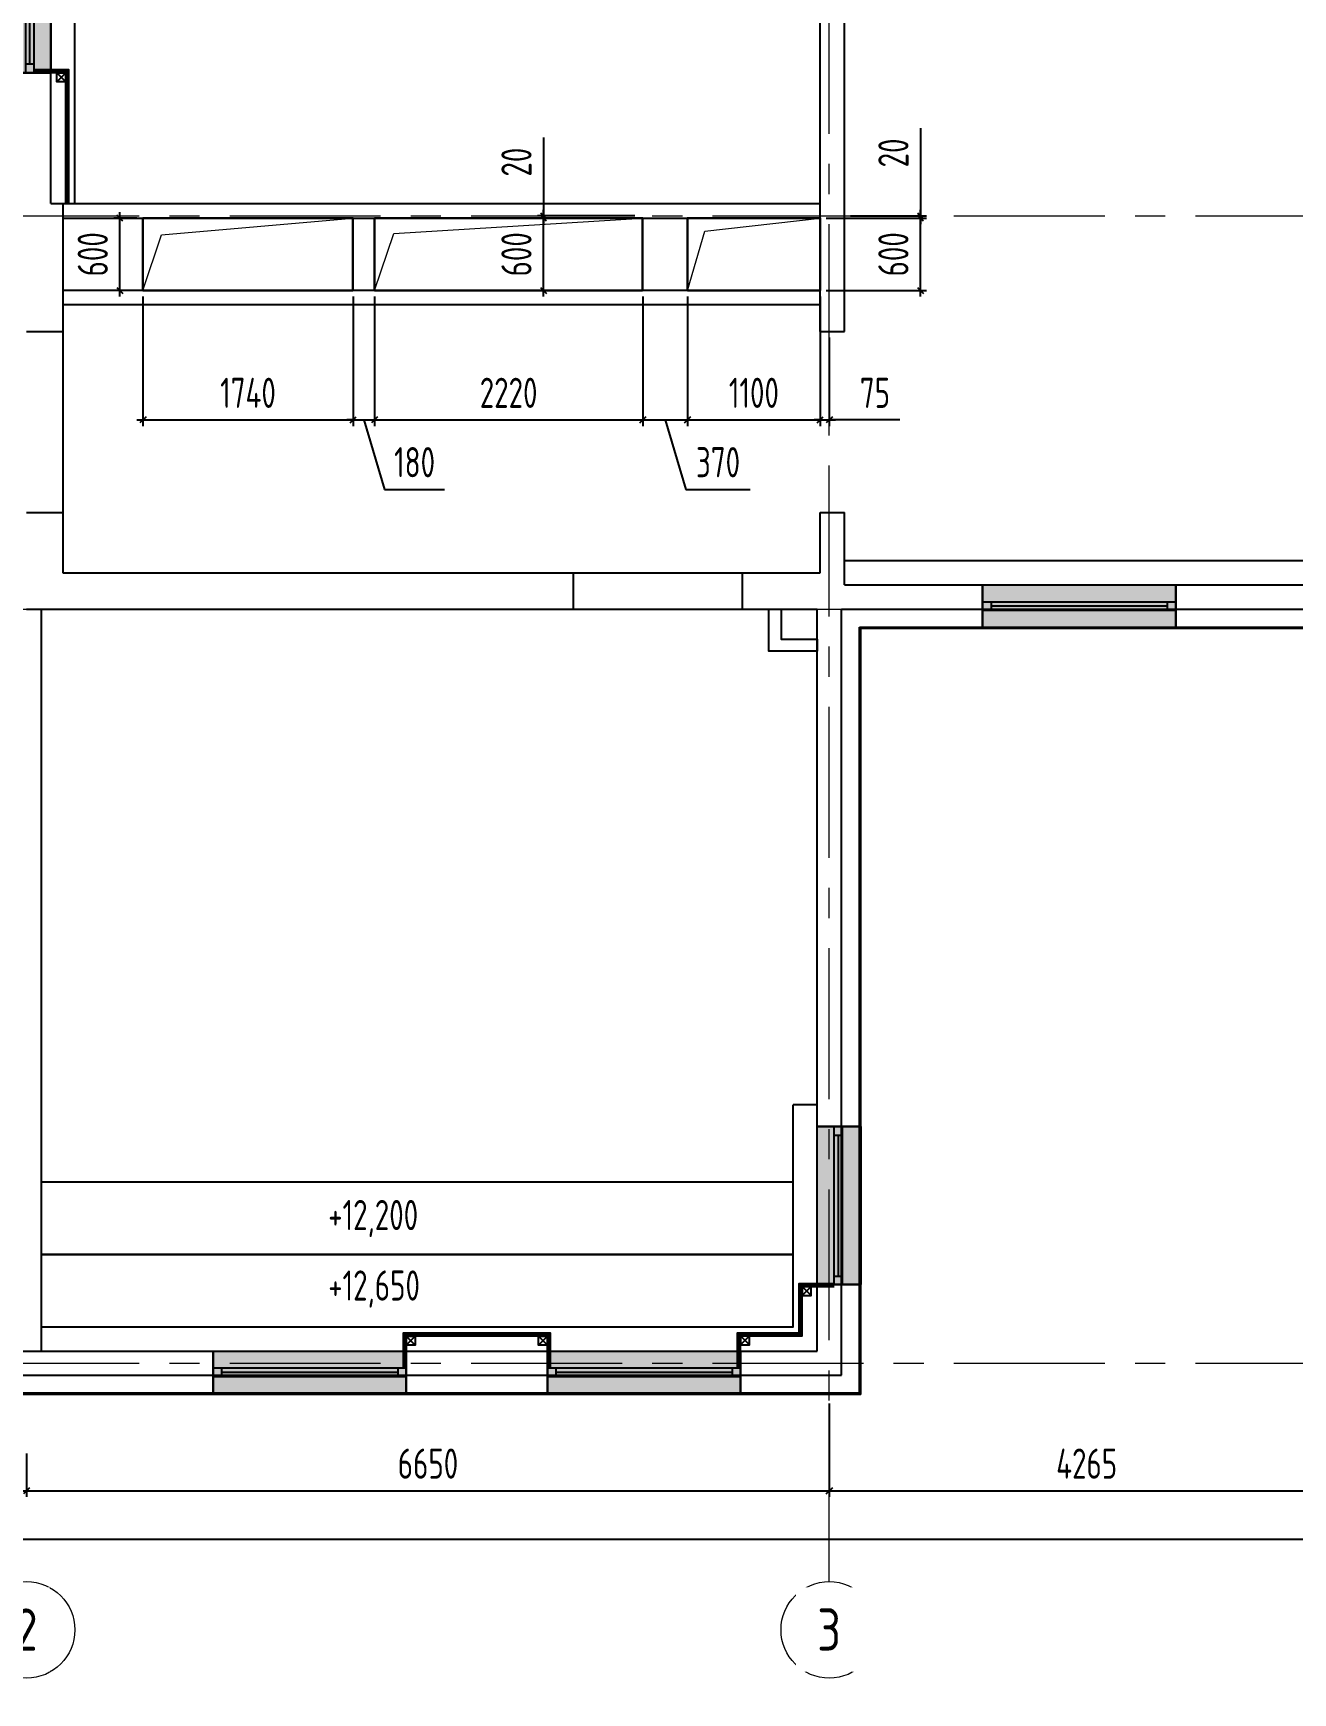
# Model space of a CAD drawing. Header units: millimetres. Extents: x -185251 to 7892985, y -102157 to 319855.
# Drawn here: x -162312 to -151876, y 184456 to 198212 of the extents above; entities that cross this region are included whole.
import ezdxf
from ezdxf import colors
from ezdxf.entities.mleader import LeaderData, LeaderLine
from ezdxf.math import Vec2, Vec3

# ---------------------------------------------------------------- set-up
doc = ezdxf.new("R2010")
doc.units = ezdxf.units.MM
doc.header["$LTSCALE"] = 10
doc.linetypes.add('CENTER', pattern=[2, 1.25, -0.25, 0.25, -0.25])
for name, color, linetype, lineweight in [('013', 7, 'Continuous', 13), ('АР_Оси', 142, 'Continuous', 9), ('АР_Оси размеры', 142, 'Continuous', 9)]:
    doc.layers.add(name, color=color, linetype=linetype, lineweight=lineweight)
doc.layers.add('Архитектура', color=251, linetype='Continuous')
doc.layers.get('0').off()
doc.layers.get('0').freeze()
doc.styles.add('ISOCPEUR', font='isocpeur.TTF', dxfattribs={"width": 0.7})
doc.styles.add('ГОСТ 2.304', font='isocpeur.TTF', dxfattribs={"width": 0.7})
doc.dimstyles.new('СПДС', dxfattribs={"dimscale": 100, "dimtxt": 2.5, "dimasz": 0.5, "dimexe": 0.5, "dimexo": 1, "dimgap": 1, "dimtad": 1, "dimdec": 0, "dimrnd": 5, "dimtxsty": 'ГОСТ 2.304', "dimblk": 'OBLIQUE', "dimcen": 2.5, "dimdle": 0.5, "dimadec": 0, "dimazin": 2, "dimtfac": 0.75, "dimtdec": 0, "dimtmove": 1, "dimatfit": 3, "dimfxl": 1, "dimtolj": 1, "dimarcsym": 1})

# ---------------------------------------------------------------- blocks, each defined once
blk = doc.blocks.new('_Oblique')
at = {"color": 0, "linetype": 'ByBlock', "lineweight": -2}
blk.add_line((-0.5, -0.5), (0.5, 0.5), dxfattribs=at)
blk = doc.blocks.new('*D290')
at = {"layer": 'Defpoints', "color": 0, "ltscale": 100, "transparency": 16777216}
for p in [(-155716, 186954), (-162366, 186541), (-155716, 186131)]:
    blk.add_point(p, dxfattribs=at)
at = {"layer": 'АР_Оси размеры', "color": 0, "lineweight": -2, "ltscale": 100, "transparency": 16777216}
for p, q in [((-155716, 186854), (-155716, 186081)), ((-162366, 186441), (-162366, 186081)), ((-162416, 186131), (-155666, 186131))]:
    blk.add_line(p, q, dxfattribs=at)
at = {"layer": 'АР_Оси размеры', "color": 0, "lineweight": -2, "ltscale": 100, "transparency": 16777216, "xscale": 50, "yscale": 50, "zscale": 50, "rotation": 180}
blk.add_blockref('_Oblique', (-162366, 186131), dxfattribs=at)
at = {"layer": 'АР_Оси размеры', "color": 0, "lineweight": -2, "ltscale": 100, "transparency": 16777216, "xscale": 50, "yscale": 50, "zscale": 50}
blk.add_blockref('_Oblique', (-155716, 186131), dxfattribs=at)
at = {"layer": 'АР_Оси размеры', "color": 0, "ltscale": 100, "transparency": 16777216, "insert": (-159041, 186356), "char_height": 250, "attachment_point": 5, "style": 'ГОСТ 2.304'}
blk.add_mtext('\\A1;6650', dxfattribs=at)
blk = doc.blocks.new('*D291')
at = {"layer": 'Defpoints', "color": 0, "ltscale": 100, "transparency": 16777216}
for p in [(-155716, 186954), (-151451, 186954), (-151451, 186131)]:
    blk.add_point(p, dxfattribs=at)
at = {"layer": 'АР_Оси размеры', "color": 0, "lineweight": -2, "ltscale": 100, "transparency": 16777216}
for p, q in [((-155716, 186854), (-155716, 186081)), ((-151451, 186854), (-151451, 186081)), ((-155766, 186131), (-151401, 186131))]:
    blk.add_line(p, q, dxfattribs=at)
at = {"layer": 'АР_Оси размеры', "color": 0, "lineweight": -2, "ltscale": 100, "transparency": 16777216, "xscale": 50, "yscale": 50, "zscale": 50, "rotation": 180}
blk.add_blockref('_Oblique', (-155716, 186131), dxfattribs=at)
at = {"layer": 'АР_Оси размеры', "color": 0, "lineweight": -2, "ltscale": 100, "transparency": 16777216, "xscale": 50, "yscale": 50, "zscale": 50}
blk.add_blockref('_Oblique', (-151451, 186131), dxfattribs=at)
at = {"layer": 'АР_Оси размеры', "color": 0, "ltscale": 100, "transparency": 16777216, "insert": (-153584, 186356), "char_height": 250, "attachment_point": 5, "style": 'ГОСТ 2.304'}
blk.add_mtext('\\A1;4265', dxfattribs=at)
blk = doc.blocks.new('*D301')
at = {"layer": 'Defpoints', "color": 0, "ltscale": 100, "transparency": 16777216}
for p in [(-100201, 185729), (-168616, 185403), (-100201, 185403)]:
    blk.add_point(p, dxfattribs=at)
at = {"layer": 'АР_Оси размеры', "color": 0, "lineweight": -2, "ltscale": 100, "transparency": 16777216}
for p, q in [((-168666, 185729), (-100151, 185729)), ((-168616, 185503), (-168616, 185779)), ((-100201, 185503), (-100201, 185779))]:
    blk.add_line(p, q, dxfattribs=at)
at = {"layer": 'АР_Оси размеры', "color": 0, "lineweight": -2, "ltscale": 100, "transparency": 16777216, "xscale": 50, "yscale": 50, "zscale": 50, "rotation": 180}
blk.add_blockref('_Oblique', (-168616, 185729), dxfattribs=at)
at = {"layer": 'АР_Оси размеры', "color": 0, "lineweight": -2, "ltscale": 100, "transparency": 16777216, "xscale": 50, "yscale": 50, "zscale": 50}
blk.add_blockref('_Oblique', (-100201, 185729), dxfattribs=at)
at = {"layer": 'АР_Оси размеры', "color": 0, "ltscale": 100, "transparency": 16777216, "insert": (-134409, 185954), "char_height": 250, "attachment_point": 5, "style": 'ГОСТ 2.304'}
blk.add_mtext('\\A1;68415', dxfattribs=at)
blk = doc.blocks.new('_DOTSMALL')
at = {"color": 0, "linetype": 'ByBlock', "const_width": 0.5}
blk.add_lwpolyline([(-0.0625, 0, 1), (0.0625, 0, 1)], format="xyb", close=True, dxfattribs=at)
blk = doc.blocks.new('A$Ce02d65bd')
at = {"ltscale": 100}
for points in [[(0, 0), (0, 75), (75, 75), (75, 0), (0, 0)], [(0, 0), (75, 75)], [(0, 75), (75, 0)]]:
    blk.add_lwpolyline(points, dxfattribs=at)
blk = doc.blocks.new('*U40')
at = {"true_color": 0xffffff}
h = blk.add_hatch(color=7, dxfattribs=at)
h.dxf.hatch_style = 1
h.paths.add_polyline_path([(-1600, -140), (0, -140), (0, 220), (-1600, 220)])
at = {"lineweight": 30}
for p, q in [((-1600, -140), (-1600, 220)), ((0, -140), (0, 220))]:
    blk.add_line(p, q, dxfattribs=at)
for p, q in [((0, 220), (-1600, 220)), ((-1600, 70), (0, 70)), ((-1600, 0), (0, 0)), ((-1530, 0), (-1530, 70)), ((-1530, 35), (-70, 35)), ((-70, 0), (-70, 70)), ((-1600, -140), (0, -140)), ((-1600, -140), (-1600, -140)), ((-1600, -140), (-1600, -140)), ((0, -140), (0, -140)), ((0, -140), (0, -140))]:
    blk.add_line(p, q)
blk = doc.blocks.new('*U108')
at = {"true_color": 0xffffff}
h = blk.add_hatch(color=7, dxfattribs=at)
h.dxf.hatch_style = 1
h.paths.add_polyline_path([(-1310, -140), (0, -140), (0, 220), (-1310, 220)])
at = {"lineweight": 30}
for p, q in [((-1310, -140), (-1310, 220)), ((0, -140), (0, 220))]:
    blk.add_line(p, q, dxfattribs=at)
for p, q in [((0, 220), (-1310, 220)), ((-1310, 70), (0, 70)), ((-1310, 0), (0, 0)), ((-1240, 0), (-1240, 70)), ((-1240, 35), (-70, 35)), ((-70, 0), (-70, 70)), ((-1310, -140), (0, -140)), ((-1310, -140), (-1310, -140)), ((-1310, -140), (-1310, -140)), ((0, -140), (0, -140)), ((0, -140), (0, -140))]:
    blk.add_line(p, q)
blk = doc.blocks.new('*U103')
at = {"true_color": 0xffffff}
h = blk.add_hatch(color=7, dxfattribs=at)
h.dxf.hatch_style = 1
h.paths.add_polyline_path([(-1600, 140), (0, 140), (0, -220), (-1600, -220)])
at = {"lineweight": 30}
for p, q in [((-1600, 140), (-1600, -220)), ((0, 140), (0, -220))]:
    blk.add_line(p, q, dxfattribs=at)
for p, q in [((-1600, 140), (0, 140)), ((-1600, 140), (-1600, 140)), ((-1600, 140), (-1600, 140)), ((0, 140), (0, 140)), ((0, 140), (0, 140)), ((-1600, 0), (0, 0)), ((-1600, -70), (0, -70)), ((-1530, 0), (-1530, -70)), ((-1530, -35), (-70, -35)), ((-70, 0), (-70, -70)), ((0, -220), (-1600, -220))]:
    blk.add_line(p, q)
blk = doc.blocks.new('*D613')
at = {"layer": '013', "color": 0, "linetype": 'ByBlock', "lineweight": -2, "transparency": 16777216}
for p, q in [((-161402, 196029), (-161402, 194956)), ((-159662, 196029), (-159662, 194956)), ((-161452, 195006), (-159612, 195006))]:
    blk.add_line(p, q, dxfattribs=at)
at = {"layer": 'Defpoints', "color": 0, "linetype": 'ByBlock', "transparency": 16777216}
for p in [(-161402, 196079), (-159662, 196079), (-159662, 195006)]:
    blk.add_point(p, dxfattribs=at)
at = {"layer": '013', "color": 0, "linetype": 'ByBlock', "lineweight": -2, "transparency": 16777216, "xscale": 50, "yscale": 50, "zscale": 50, "rotation": 180}
blk.add_blockref('_Oblique', (-161402, 195006), dxfattribs=at)
at = {"layer": '013', "color": 0, "linetype": 'ByBlock', "lineweight": -2, "transparency": 16777216, "xscale": 50, "yscale": 50, "zscale": 50}
blk.add_blockref('_Oblique', (-159662, 195006), dxfattribs=at)
at = {"layer": '013', "color": 0, "linetype": 'ByBlock', "transparency": 16777216, "insert": (-160532, 195231), "char_height": 250, "attachment_point": 5, "style": 'ГОСТ 2.304'}
blk.add_mtext('\\A1;1740', dxfattribs=at)
blk = doc.blocks.new('*D614')
at = {"layer": '013', "color": 0, "linetype": 'ByBlock', "lineweight": -2, "transparency": 16777216}
for p, q in [((-159662, 196029), (-159662, 194956)), ((-159484, 196029), (-159484, 194956)), ((-159662, 195006), (-159712, 195006)), ((-159662, 195006), (-159484, 195006)), ((-159662, 195006), (-159484, 195006)), ((-159573, 195006), (-159400, 194431)), ((-159484, 195006), (-159434, 195006)), ((-159400, 194431), (-158903, 194431))]:
    blk.add_line(p, q, dxfattribs=at)
at = {"layer": 'Defpoints', "color": 0, "linetype": 'ByBlock', "transparency": 16777216}
for p in [(-159662, 196079), (-159484, 196079), (-159484, 195006)]:
    blk.add_point(p, dxfattribs=at)
at = {"layer": '013', "color": 0, "linetype": 'ByBlock', "lineweight": -2, "transparency": 16777216, "xscale": 50, "yscale": 50, "zscale": 50}
blk.add_blockref('_Oblique', (-159662, 195006), dxfattribs=at)
at = {"layer": '013', "color": 0, "linetype": 'ByBlock', "lineweight": -2, "transparency": 16777216, "xscale": 50, "yscale": 50, "zscale": 50, "rotation": 180}
blk.add_blockref('_Oblique', (-159484, 195006), dxfattribs=at)
at = {"layer": '013', "color": 0, "linetype": 'ByBlock', "transparency": 16777216, "insert": (-159152, 194656), "char_height": 250, "attachment_point": 5, "style": 'ГОСТ 2.304'}
blk.add_mtext('\\A1;180', dxfattribs=at)
blk = doc.blocks.new('*D615')
at = {"layer": '013', "color": 0, "linetype": 'ByBlock', "lineweight": -2, "transparency": 16777216}
for p, q in [((-159484, 196029), (-159484, 194956)), ((-157262, 196029), (-157262, 194956)), ((-159534, 195006), (-157212, 195006))]:
    blk.add_line(p, q, dxfattribs=at)
at = {"layer": 'Defpoints', "color": 0, "linetype": 'ByBlock', "transparency": 16777216}
for p in [(-159484, 196079), (-157262, 196079), (-157262, 195006)]:
    blk.add_point(p, dxfattribs=at)
at = {"layer": '013', "color": 0, "linetype": 'ByBlock', "lineweight": -2, "transparency": 16777216, "xscale": 50, "yscale": 50, "zscale": 50, "rotation": 180}
blk.add_blockref('_Oblique', (-159484, 195006), dxfattribs=at)
at = {"layer": '013', "color": 0, "linetype": 'ByBlock', "lineweight": -2, "transparency": 16777216, "xscale": 50, "yscale": 50, "zscale": 50}
blk.add_blockref('_Oblique', (-157262, 195006), dxfattribs=at)
at = {"layer": '013', "color": 0, "linetype": 'ByBlock', "transparency": 16777216, "insert": (-158373, 195231), "char_height": 250, "attachment_point": 5, "style": 'ГОСТ 2.304'}
blk.add_mtext('\\A1;2220', dxfattribs=at)
blk = doc.blocks.new('*D616')
at = {"layer": '013', "color": 0, "linetype": 'ByBlock', "lineweight": -2, "transparency": 16777216}
for p, q in [((-156891, 196029), (-156891, 194956)), ((-155791, 196029), (-155791, 194956)), ((-156941, 195006), (-155741, 195006))]:
    blk.add_line(p, q, dxfattribs=at)
at = {"layer": 'Defpoints', "color": 0, "linetype": 'ByBlock', "transparency": 16777216}
for p in [(-156891, 196079), (-155791, 196079), (-155791, 195006)]:
    blk.add_point(p, dxfattribs=at)
at = {"layer": '013', "color": 0, "linetype": 'ByBlock', "lineweight": -2, "transparency": 16777216, "xscale": 50, "yscale": 50, "zscale": 50, "rotation": 180}
blk.add_blockref('_Oblique', (-156891, 195006), dxfattribs=at)
at = {"layer": '013', "color": 0, "linetype": 'ByBlock', "lineweight": -2, "transparency": 16777216, "xscale": 50, "yscale": 50, "zscale": 50}
blk.add_blockref('_Oblique', (-155791, 195006), dxfattribs=at)
at = {"layer": '013', "color": 0, "linetype": 'ByBlock', "transparency": 16777216, "insert": (-156341, 195231), "char_height": 250, "attachment_point": 5, "style": 'ГОСТ 2.304'}
blk.add_mtext('\\A1;1100', dxfattribs=at)
blk = doc.blocks.new('*D617')
at = {"layer": '013', "color": 0, "linetype": 'ByBlock', "lineweight": -2, "transparency": 16777216}
for p, q in [((-161593, 196029), (-161593, 196729)), ((-161452, 196679), (-161643, 196679)), ((-161452, 196079), (-161643, 196079))]:
    blk.add_line(p, q, dxfattribs=at)
at = {"layer": 'Defpoints', "color": 0, "linetype": 'ByBlock', "transparency": 16777216}
for p in [(-161593, 196679), (-161402, 196679), (-161402, 196079)]:
    blk.add_point(p, dxfattribs=at)
at = {"layer": '013', "color": 0, "linetype": 'ByBlock', "lineweight": -2, "transparency": 16777216, "xscale": 50, "yscale": 50, "zscale": 50}
for p, rotation in [((-161593, 196679), 90), ((-161593, 196079), 270)]:
    blk.add_blockref('_Oblique', p, dxfattribs=dict(at, rotation=rotation))
at = {"layer": '013', "color": 0, "linetype": 'ByBlock', "transparency": 16777216, "insert": (-161818, 196379), "char_height": 250, "attachment_point": 5, "rotation": 90, "style": 'ГОСТ 2.304'}
blk.add_mtext('\\A1;600', dxfattribs=at)
blk = doc.blocks.new('*D618')
at = {"layer": '013', "color": 0, "linetype": 'ByBlock', "lineweight": -2, "transparency": 16777216}
for p, q in [((-158083, 196029), (-158083, 196729)), ((-157312, 196679), (-158133, 196679)), ((-157312, 196079), (-158133, 196079))]:
    blk.add_line(p, q, dxfattribs=at)
at = {"layer": 'Defpoints', "color": 0, "linetype": 'ByBlock', "transparency": 16777216}
for p in [(-158083, 196679), (-157262, 196679), (-157262, 196079)]:
    blk.add_point(p, dxfattribs=at)
at = {"layer": '013', "color": 0, "linetype": 'ByBlock', "lineweight": -2, "transparency": 16777216, "xscale": 50, "yscale": 50, "zscale": 50}
for p, rotation in [((-158083, 196679), 90), ((-158083, 196079), 270)]:
    blk.add_blockref('_Oblique', p, dxfattribs=dict(at, rotation=rotation))
at = {"layer": '013', "color": 0, "linetype": 'ByBlock', "transparency": 16777216, "insert": (-158308, 196379), "char_height": 250, "attachment_point": 5, "rotation": 90, "style": 'ГОСТ 2.304'}
blk.add_mtext('\\A1;600', dxfattribs=at)
blk = doc.blocks.new('*D619')
at = {"layer": '013', "color": 0, "linetype": 'ByBlock', "lineweight": -2, "transparency": 16777216}
for p, q in [((-154960, 196029), (-154960, 196729)), ((-155741, 196679), (-154910, 196679)), ((-155741, 196079), (-154910, 196079))]:
    blk.add_line(p, q, dxfattribs=at)
at = {"layer": 'Defpoints', "color": 0, "linetype": 'ByBlock', "transparency": 16777216}
for p in [(-155791, 196679), (-154960, 196679), (-155791, 196079)]:
    blk.add_point(p, dxfattribs=at)
at = {"layer": '013', "color": 0, "linetype": 'ByBlock', "lineweight": -2, "transparency": 16777216, "xscale": 50, "yscale": 50, "zscale": 50}
for p, rotation in [((-154960, 196679), 90), ((-154960, 196079), 270)]:
    blk.add_blockref('_Oblique', p, dxfattribs=dict(at, rotation=rotation))
at = {"layer": '013', "color": 0, "linetype": 'ByBlock', "transparency": 16777216, "insert": (-155185, 196379), "char_height": 250, "attachment_point": 5, "rotation": 90, "style": 'ГОСТ 2.304'}
blk.add_mtext('\\A1;600', dxfattribs=at)
blk = doc.blocks.new('*D770')
at = {"layer": '013', "color": 0, "linetype": 'ByBlock', "lineweight": -2, "transparency": 16777216}
for p, q in [((-158083, 197348), (-158083, 196699)), ((-158083, 196699), (-158083, 196749)), ((-157328, 196699), (-158133, 196699)), ((-157292, 196679), (-158133, 196679)), ((-158083, 196679), (-158083, 196699)), ((-158083, 196679), (-158083, 196699)), ((-158083, 196679), (-158083, 196629))]:
    blk.add_line(p, q, dxfattribs=at)
at = {"layer": 'Defpoints', "color": 0, "linetype": 'ByBlock', "transparency": 16777216}
for p in [(-158083, 196699), (-157278, 196699), (-157242, 196679)]:
    blk.add_point(p, dxfattribs=at)
at = {"layer": '013', "color": 0, "linetype": 'ByBlock', "lineweight": -2, "transparency": 16777216, "xscale": 50, "yscale": 50, "zscale": 50}
for p, rotation in [((-158083, 196699), 270), ((-158083, 196679), 90)]:
    blk.add_blockref('_Oblique', p, dxfattribs=dict(at, rotation=rotation))
at = {"layer": '013', "color": 0, "linetype": 'ByBlock', "transparency": 16777216, "insert": (-158308, 197143), "char_height": 250, "attachment_point": 5, "rotation": 90, "style": 'ГОСТ 2.304'}
blk.add_mtext('\\A1;20', dxfattribs=at)
blk = doc.blocks.new('*D771')
at = {"layer": '013', "color": 0, "linetype": 'ByBlock', "lineweight": -2, "transparency": 16777216}
for p, q in [((-157262, 196029), (-157262, 194956)), ((-156891, 196029), (-156891, 194956)), ((-157312, 195006), (-156841, 195006)), ((-157077, 195006), (-156904, 194431)), ((-156904, 194431), (-156372, 194431))]:
    blk.add_line(p, q, dxfattribs=at)
at = {"layer": 'Defpoints', "color": 0, "linetype": 'ByBlock', "transparency": 16777216}
for p in [(-157262, 196079), (-156891, 196079), (-156891, 195006)]:
    blk.add_point(p, dxfattribs=at)
at = {"layer": '013', "color": 0, "linetype": 'ByBlock', "lineweight": -2, "transparency": 16777216, "xscale": 50, "yscale": 50, "zscale": 50, "rotation": 180}
blk.add_blockref('_Oblique', (-157262, 195006), dxfattribs=at)
at = {"layer": '013', "color": 0, "linetype": 'ByBlock', "lineweight": -2, "transparency": 16777216, "xscale": 50, "yscale": 50, "zscale": 50}
blk.add_blockref('_Oblique', (-156891, 195006), dxfattribs=at)
at = {"layer": '013', "color": 0, "linetype": 'ByBlock', "transparency": 16777216, "insert": (-156638, 194656), "char_height": 250, "attachment_point": 5, "style": 'ГОСТ 2.304'}
blk.add_mtext('\\A1;370', dxfattribs=at)
blk = doc.blocks.new('*D772')
at = {"layer": '013', "color": 0, "linetype": 'ByBlock', "lineweight": -2, "transparency": 16777216}
for p, q in [((-154960, 197424), (-154960, 196699)), ((-154960, 196699), (-154960, 196749)), ((-155741, 196679), (-154910, 196679)), ((-155541, 196699), (-154910, 196699)), ((-154960, 196679), (-154960, 196699)), ((-154960, 196679), (-154960, 196699)), ((-154960, 196679), (-154960, 196629))]:
    blk.add_line(p, q, dxfattribs=at)
at = {"layer": 'Defpoints', "color": 0, "linetype": 'ByBlock', "transparency": 16777216}
for p in [(-155791, 196679), (-155591, 196699), (-154960, 196699)]:
    blk.add_point(p, dxfattribs=at)
at = {"layer": '013', "color": 0, "linetype": 'ByBlock', "lineweight": -2, "transparency": 16777216, "xscale": 50, "yscale": 50, "zscale": 50}
for p, rotation in [((-154960, 196699), 270), ((-154960, 196679), 90)]:
    blk.add_blockref('_Oblique', p, dxfattribs=dict(at, rotation=rotation))
at = {"layer": '013', "color": 0, "linetype": 'ByBlock', "transparency": 16777216, "insert": (-155185, 197219), "char_height": 250, "attachment_point": 5, "rotation": 90, "style": 'ГОСТ 2.304'}
blk.add_mtext('\\A1;20', dxfattribs=at)
blk = doc.blocks.new('*D773')
at = {"layer": '013', "color": 0, "linetype": 'ByBlock', "lineweight": -2, "transparency": 16777216}
for p, q in [((-155791, 195689), (-155791, 194956)), ((-155716, 195689), (-155716, 194956)), ((-155791, 195006), (-155841, 195006)), ((-155791, 195006), (-155716, 195006)), ((-155791, 195006), (-155716, 195006)), ((-155716, 195006), (-155666, 195006)), ((-155133, 195006), (-155716, 195006))]:
    blk.add_line(p, q, dxfattribs=at)
at = {"layer": 'Defpoints', "color": 0, "linetype": 'ByBlock', "transparency": 16777216}
for p in [(-155791, 195739), (-155716, 195739), (-155716, 195006)]:
    blk.add_point(p, dxfattribs=at)
at = {"layer": '013', "color": 0, "linetype": 'ByBlock', "lineweight": -2, "transparency": 16777216, "xscale": 50, "yscale": 50, "zscale": 50}
blk.add_blockref('_Oblique', (-155791, 195006), dxfattribs=at)
at = {"layer": '013', "color": 0, "linetype": 'ByBlock', "lineweight": -2, "transparency": 16777216, "xscale": 50, "yscale": 50, "zscale": 50, "rotation": 180}
blk.add_blockref('_Oblique', (-155716, 195006), dxfattribs=at)
at = {"layer": '013', "color": 0, "linetype": 'ByBlock', "transparency": 16777216, "insert": (-155338, 195231), "char_height": 250, "attachment_point": 5, "style": 'ГОСТ 2.304'}
blk.add_mtext('\\A1;75', dxfattribs=at)

msp = doc.modelspace()

# ---------------------------------------------------------------- linework, layer by layer
at = {"layer": '013', "color": 1, "linetype": 'ByBlock', "lineweight": 30}
for points in [[(-159662.4, 196079.2), (-161402.3, 196079.2), (-161402.3, 196679.2), (-159662.4, 196679.2)], [(-157262.4, 196079.2), (-159483.5, 196079.2), (-159483.5, 196679.2), (-157262.4, 196679.2)], [(-155791.3, 196079.2), (-156891.3, 196079.2), (-156891.3, 196679.2), (-155791.3, 196679.2)]]:
    msp.add_lwpolyline(points, close=True, dxfattribs=at)
at = {"layer": '013', "color": 1, "linetype": 'ByBlock'}
for points in [[(-161402.3, 196079.2), (-161249.8, 196541), (-159662.4, 196679.2)], [(-159483.5, 196079.2), (-159322.5, 196552.6), (-157262.4, 196679.2)], [(-156891.3, 196079.2), (-156747.6, 196569.8), (-155791.3, 196679.2)]]:
    msp.add_lwpolyline(points, dxfattribs=at)
at = {"layer": 'АР_Оси', "linetype": 'CENTER', "ltscale": 100}
for p, q in [((-155716.3, 185378), (-155716.3, 214760.5)), ((-172683.5, 196699.2), (-97582.9, 196699.2)), ((-172683.5, 193439.2), (-97582.9, 193439.2)), ((-172683.5, 187189.2), (-97582.9, 187189.2))]:
    msp.add_line(p, q, dxfattribs=at)
at = {"layer": 'АР_Оси', "ltscale": 0.5}
for centre in [(-162366.3, 184978), (-155716.3, 184978)]:
    msp.add_circle(centre, 400, dxfattribs=at)
at = {"layer": 'Архитектура', "lineweight": 25, "transparency": 33554684}
for p, q in [((-162166.3, 196799.2), (-162166.3, 214469.2)), ((-161966.3, 196799.2), (-161966.3, 205124.2)), ((-155791.3, 197810), (-155791.3, 202644.2)), ((-155591.3, 197810), (-155591.3, 202644.2)), ((-155791.3, 195739.2), (-155791.3, 198094.2)), ((-155591.3, 195739.2), (-155591.3, 198094.2)), ((-162166.3, 196799.2), (-162066.3, 196799.2)), ((-162066.3, 196799.2), (-162066.3, 195739.2)), ((-162366.3, 195739.2), (-162066.3, 195739.2)), ((-162066.3, 195739.2), (-162066.3, 194039.2)), ((-155791.3, 195739.2), (-155591.3, 195739.2)), ((-162366.3, 194239.2), (-162066.3, 194239.2)), ((-162066.3, 194239.2), (-162066.3, 193739.2)), ((-155791.3, 193739.2), (-155791.3, 194239.2)), ((-155791.3, 194239.2), (-155591.3, 194239.2)), ((-155591.3, 193639.2), (-155591.3, 194239.2)), ((-151651.3, 193839.2), (-155591.3, 193839.2)), ((-162066.3, 193739.2), (-159252.4, 193739.2)), ((-159421.3, 193739.2), (-157836.3, 193739.2)), ((-157836.3, 193439.2), (-157836.3, 193739.2)), ((-157836.3, 193739.2), (-156436.3, 193739.2)), ((-156436.3, 193739.2), (-155791.3, 193739.2)), ((-156436.3, 193439.2), (-156436.3, 193739.2)), ((-155591.3, 193639.2), (-151651.3, 193639.2)), ((-162366.3, 193439.2), (-159252.4, 193439.2)), ((-159421.3, 193439.2), (-157836.3, 193439.2)), ((-157836.3, 193439.2), (-156436.3, 193439.2)), ((-156436.3, 193439.2), (-155816.3, 193439.2)), ((-155816.3, 187289.2), (-155816.3, 193439.2)), ((-155616.3, 187089.2), (-155616.3, 193439.2)), ((-155616.3, 193439.2), (-147496.3, 193439.2)), ((-155466.3, 186939.2), (-155466.3, 193289.2)), ((-155466.3, 193289.2), (-147346.3, 193289.2)), ((-155456.3, 186929.2), (-155456.3, 193279.2)), ((-155456.3, 193279.2), (-147336.3, 193279.2)), ((-156016.3, 187489.2), (-156016.3, 189328.3)), ((-155816.3, 189328.3), (-156016.3, 189328.3)), ((-162246.3, 187489.2), (-156016.3, 187489.2)), ((-168516.3, 187289.2), (-155816.3, 187289.2)), ((-168716.3, 187089.2), (-155616.3, 187089.2))]:
    msp.add_line(p, q, dxfattribs=at)
for points in [[(-162016, 196799.2), (-162016, 197909.2), (-162306.7, 197909.2)], [(-162028.5, 196799.2), (-162028.5, 197896.7), (-162306.7, 197896.7)], [(-162041, 196799.2), (-162041, 197884.2), (-162306.7, 197884.2)], [(-162066.3, 196799.2), (-155791.3, 196799.2)], [(-162066.3, 196679.2), (-155791.3, 196679.2)], [(-155791.3, 196079.2), (-162066.3, 196079.2)], [(-155791.3, 195959.2), (-162066.3, 195959.2)], [(-162246.3, 193439.2), (-162246.3, 187289.2)], [(-156476.3, 187149.3), (-156476.3, 187440), (-155967.1, 187440), (-155967.1, 187849.2), (-155676.3, 187849.2)], [(-156463.8, 187149.3), (-156463.8, 187427.5), (-155954.6, 187427.5), (-155954.6, 187836.7), (-155676.3, 187836.7)], [(-156451.3, 187149.3), (-156451.3, 187415), (-155942.1, 187415), (-155942.1, 187824.2), (-155676.3, 187824.2)], [(-158026.3, 187149.2), (-158026.3, 187438.4), (-159246.3, 187438.4), (-159246.3, 187149.2)], [(-158038.8, 187149.2), (-158038.8, 187425.9), (-159233.8, 187425.9), (-159233.8, 187149.2)], [(-158051.3, 187168.9), (-158051.3, 187413.4), (-159221.3, 187413.4), (-159221.3, 187206.5)], [(-155466.3, 186939.2), (-168866.3, 186939.2)], [(-155456.3, 186929.2), (-168876.3, 186929.2)]]:
    msp.add_lwpolyline(points, dxfattribs=at)
for points in [[(-155816.3, 193089.2), (-156216.3, 193089.2), (-156216.3, 193439.2), (-156116.3, 193439.2), (-156116.3, 193189.2), (-155816.3, 193189.2)], [(-162246.3, 188089.2), (-156016.3, 188089.2), (-156016.3, 188689.2), (-162246.3, 188689.2)], [(-162246.3, 187489.2), (-156016.3, 187489.2), (-156016.3, 188089.2), (-162246.3, 188089.2)]]:
    msp.add_lwpolyline(points, close=True, dxfattribs=at)

# ---------------------------------------------------------------- block references
for name, p, rotation in [('*U103', (-162306.3, 197884.2), 270), ('A$Ce02d65bd', (-162041, 197809.2), 90), ('A$Ce02d65bd', (-159146.3, 187413.4), 180), ('A$Ce02d65bd', (-158051.3, 187413.4), 180)]:
    msp.add_blockref(name, p, dxfattribs=dict(at, rotation=rotation))
at = {"layer": 'Архитектура', "lineweight": 25, "transparency": 33554684, "xscale": -1}
for name, p, rotation in [('*U40', (-152846.3, 193499.2), 180), ('*U108', (-155676.3, 189149.2), 270), ('A$Ce02d65bd', (-155942.1, 187749.2), 270), ('A$Ce02d65bd', (-156451.3, 187415), 180), ('*U40', (-159221.3, 187149.2), 180), ('*U40', (-156451.3, 187149.2), 180)]:
    msp.add_blockref(name, p, dxfattribs=dict(at, rotation=rotation))

# ---------------------------------------------------------------- dimensions: what is measured, and where the dimension line sits
at = {"layer": '013', "color": 1, "linetype": 'ByBlock'}
for base, p1, p2, picture, middle in [((-154960.4, 196699.2), (-155791.3, 196679.2), (-155591.3, 196699.2), '*D772', (-154965.6, 197219.4)), ((-158082.9, 196699.2), (-157242.3, 196679.2), (-157277.8, 196699.2), '*D770', (-158046.5, 197143.4))]:
    dim = msp.add_linear_dim(base=base, p1=p1, p2=p2, angle=90, dimstyle='СПДС', override={"dimasz": 0.5, "dimexe": 0.5, "dimexo": 0.5, "dimrnd": 5, "dimdle": 0.5}, dxfattribs=at)
    dim.commit()
    dim.dimension.update_dxf_attribs({"geometry": picture, "text_midpoint": middle, "dimtype": 160})
for base, p1, p2, picture, middle in [((-161592.9, 196679.2), (-161402.3, 196079.2), (-161402.3, 196679.2), '*D617', (-161817.9, 196379.2)), ((-158082.9, 196679.2), (-157262.4, 196079.2), (-157262.4, 196679.2), '*D618', (-158307.9, 196379.2)), ((-154960.4, 196679.2), (-155791.3, 196079.2), (-155791.3, 196679.2), '*D619', (-155185.4, 196379.2))]:
    dim = msp.add_linear_dim(base=base, p1=p1, p2=p2, angle=90, dimstyle='СПДС', override={"dimasz": 0.5, "dimexe": 0.5, "dimexo": 0.5, "dimrnd": 5, "dimdle": 0.5}, dxfattribs=at)
    dim.commit()
    dim.dimension.update_dxf_attribs({"geometry": picture, "text_midpoint": middle})
for base, p1, p2, picture, middle in [((-159662.4, 195005.5), (-161402.3, 196079.2), (-159662.4, 196079.2), '*D613', (-160532.4, 195230.5)), ((-159483.5, 195005.5), (-159662.4, 196079.2), (-159483.5, 196079.2), '*D614', (-159300.5, 194655.5)), ((-157262.4, 195005.5), (-159483.5, 196079.2), (-157262.4, 196079.2), '*D615', (-158373, 195230.5)), ((-156891.3, 195005.5), (-157262.4, 196079.2), (-156891.3, 196079.2), '*D771', (-156804.4, 194655.5)), ((-155791.3, 195005.5), (-156891.3, 196079.2), (-155791.3, 196079.2), '*D616', (-156341.3, 195230.5))]:
    dim = msp.add_linear_dim(base=base, p1=p1, p2=p2, dimstyle='СПДС', override={"dimasz": 0.5, "dimexe": 0.5, "dimexo": 0.5, "dimrnd": 5, "dimdle": 0.5}, dxfattribs=at)
    dim.commit()
    dim.dimension.update_dxf_attribs({"geometry": picture, "text_midpoint": middle})
dim = msp.add_linear_dim(base=(-155716.3, 195005.5), p1=(-155791.3, 195739.2), p2=(-155716.3, 195739.2), dimstyle='СПДС', override={"dimasz": 0.5, "dimexe": 0.5, "dimexo": 0.5, "dimrnd": 5, "dimdle": 0.5}, dxfattribs=at)
dim.commit()
dim.dimension.update_dxf_attribs({"geometry": '*D773', "text_midpoint": (-155337.6, 195005.5), "dimtype": 160})
at = {"layer": 'АР_Оси размеры', "ltscale": 100}
for base, p1, p2, picture, middle in [((-155716.3, 186130.6), (-162366.3, 186540.6), (-155716.3, 186954.4), '*D290', (-159041.3, 186355.6)), ((-151451.3, 186130.6), (-155716.3, 186954.4), (-151451.3, 186954.4), '*D291', (-153583.8, 186355.6)), ((-100201.3, 185728.5), (-168616.3, 185403), (-100201.3, 185403), '*D301', (-134408.8, 185953.5))]:
    dim = msp.add_linear_dim(base=base, p1=p1, p2=p2, dimstyle='СПДС', dxfattribs=at)
    dim.commit()
    dim.dimension.update_dxf_attribs({"geometry": picture, "text_midpoint": middle})

# ---------------------------------------------------------------- leaders
at = {"layer": 'Архитектура', "lineweight": 25, "transparency": 33554684}
ml = msp.add_multileader_mtext('Standard', dxfattribs=at)
ml.set_content('+13,700', color=256, style='ISOCPEUR')
ml.set_leader_properties(color=256, linetype='Continuous', lineweight=-1)
ml.set_arrow_properties(name='DOTSMALL')
ml.build(insert=Vec2(0, 0))
ml.multileader.update_dxf_attribs({"has_text_frame": 1, "text_left_attachment_type": 4, "text_right_attachment_type": 4, "dogleg_length": 100, "arrow_head_size": 180})
ctx = ml.context
ctx.base_point, ctx.char_height, ctx.arrow_head_size, ctx.landing_gap_size, ctx.plane_origin = Vec3(-153128.5, 305780.9), 250, 180, 50, Vec3(-155938.5, 304929.3)
ctx.left_attachment, ctx.right_attachment = 4, 4
notes = []
notes.append((ctx, [(0, (0, 0, 0), (0, 0), (1, 0), 1, [])]))
ctx.mtext.insert, ctx.mtext.width, ctx.mtext.line_spacing_style, ctx.mtext.flow_direction = Vec3(-153078.5, 306114.2), 852.697, 2, 5
ml = msp.add_multileader_mtext('Standard', dxfattribs=at)
ml.set_content('+15,850', color=256, style='ISOCPEUR')
ml.set_leader_properties(color=256, linetype='Continuous', lineweight=-1)
ml.set_arrow_properties(name='DOTSMALL')
ml.build(insert=Vec2(0, 0))
ml.multileader.update_dxf_attribs({"has_text_frame": 1, "text_left_attachment_type": 4, "text_right_attachment_type": 4, "dogleg_length": 100, "arrow_head_size": 180})
ctx = ml.context
ctx.base_point, ctx.char_height, ctx.arrow_head_size, ctx.landing_gap_size, ctx.plane_origin = Vec3(-153165, 299863.7), 250, 180, 50, Vec3(-154468.2, 298656.1)
ctx.left_attachment, ctx.right_attachment = 4, 4
notes.append((ctx, [(0, (0, 0, 0), (0, 0), (1, 0), 1, [])]))
ctx.mtext.insert, ctx.mtext.width, ctx.mtext.defined_height, ctx.mtext.line_spacing_style, ctx.mtext.flow_direction = Vec3(-153115, 300197), 696.035, 776.5, 2, 5
ml = msp.add_multileader_mtext('Standard', dxfattribs=at)
ml.set_content('+9,800', color=256, style='ISOCPEUR')
ml.set_leader_properties(color=256, linetype='Continuous', lineweight=-1)
ml.set_arrow_properties(name='DOTSMALL')
ml.build(insert=Vec2(0, 0))
ml.multileader.update_dxf_attribs({"has_text_frame": 1, "text_left_attachment_type": 4, "text_right_attachment_type": 4, "dogleg_length": 100, "arrow_head_size": 180})
ctx = ml.context
ctx.base_point, ctx.char_height, ctx.arrow_head_size, ctx.landing_gap_size, ctx.plane_origin = Vec3(-152582.7, 213955.7), 250, 180, 50, Vec3(-155731.7, 213023.6)
ctx.left_attachment, ctx.right_attachment = 4, 4
notes.append((ctx, [(0, (0, 0, 0), (0, 0), (1, 0), 1, [])]))
ctx.mtext.insert, ctx.mtext.width, ctx.mtext.line_spacing_style, ctx.mtext.flow_direction = Vec3(-152532.7, 214289), 852.697, 2, 5
for ctx, leaders in notes:
    for number, flags, end, landing, length, lines in leaders:
        leader = LeaderData()
        leader.index, (leader.has_last_leader_line, leader.has_dogleg_vector, leader.attachment_direction) = number, flags
        leader.last_leader_point, leader.dogleg_vector, leader.dogleg_length = Vec3(end), Vec3(landing), length
        for number, points, colour, breaks in lines:
            line = LeaderLine()
            line.index, line.vertices, line.color, line.breaks = number, Vec3.list(points), colors.encode_raw_color(colour), breaks
            leader.lines.append(line)
        ctx.leaders.append(leader)

# ---------------------------------------------------------------- next in the draw order: texts
at = {"layer": 'АР_Оси', "insert": (-162466.1, 185155.7), "char_height": 350, "width": 114.629, "attachment_point": 1, "line_spacing_factor": 1.149209, "style": 'ГОСТ 2.304', "bg_fill": 2}
msp.add_mtext('{\\W0.8;2}', dxfattribs=at)
at = {"layer": 'АР_Оси', "insert": (-155816.1, 185155.7), "char_height": 350, "attachment_point": 1, "line_spacing_factor": 1.149209, "style": 'ГОСТ 2.304', "bg_fill": 2}
msp.add_mtext('{\\W0.8;3}', dxfattribs=at)

# ---------------------------------------------------------------- next in the draw order: leaders
at = {"layer": 'Архитектура', "lineweight": 25, "transparency": 33554684}
ml = msp.add_multileader_mtext('Standard', dxfattribs=at)
ml.set_content('Л.2', color=256, style='ISOCPEUR')
ml.set_leader_properties(color=256, linetype='Continuous', lineweight=-1)
ml.set_arrow_properties(name='DOTSMALL')
ml.build(insert=Vec2(0, 0))
ml.multileader.update_dxf_attribs({"has_text_frame": 1, "text_left_attachment_type": 4, "text_right_attachment_type": 4, "dogleg_length": 100, "arrow_head_size": 180})
ctx = ml.context
ctx.base_point, ctx.char_height, ctx.arrow_head_size, ctx.landing_gap_size, ctx.plane_origin = Vec3(-155818.3, 305092.3, 0), 250, 180, 50, Vec3(-91789.1, 292800.5, 0)
ctx.left_attachment, ctx.right_attachment = 4, 4
notes = []
notes.append((ctx, [(0, (0, 0, 0), (0, 0), (1, 0), 1, [])]))
ctx.mtext.insert, ctx.mtext.width, ctx.mtext.line_spacing_style, ctx.mtext.flow_direction = Vec3(-155768.3, 305425.7, 0), 852.697, 2, 5
ml = msp.add_multileader_mtext('Standard', dxfattribs=at)
ml.set_content('Л.2', color=256, style='ISOCPEUR')
ml.set_leader_properties(color=256, linetype='Continuous', lineweight=-1)
ml.set_arrow_properties(name='DOTSMALL')
ml.build(insert=Vec2(0, 0))
ml.multileader.update_dxf_attribs({"has_text_frame": 1, "text_left_attachment_type": 4, "text_right_attachment_type": 4, "dogleg_length": 100, "arrow_head_size": 180})
ctx = ml.context
ctx.base_point, ctx.char_height, ctx.arrow_head_size, ctx.landing_gap_size, ctx.plane_origin = Vec3(-155501.4, 214032.7, 0), 250, 180, 50, Vec3(-129706.2, 200566.2, 0)
ctx.left_attachment, ctx.right_attachment = 4, 4
notes.append((ctx, [(0, (0, 0, 0), (0, 0), (1, 0), 1, [])]))
ctx.mtext.insert, ctx.mtext.width, ctx.mtext.line_spacing_style, ctx.mtext.flow_direction = Vec3(-155451.4, 214366, 0), 852.697, 2, 5
ml = msp.add_multileader_mtext('Standard', dxfattribs=at)
ml.set_content('+11,750', color=256, style='ISOCPEUR')
ml.set_leader_properties(color=256, linetype='Continuous', lineweight=-1)
ml.set_arrow_properties(name='DOTSMALL')
ml.build(insert=Vec2(0, 0))
ml.multileader.update_dxf_attribs({"has_text_frame": 1, "text_left_attachment_type": 4, "text_right_attachment_type": 4, "dogleg_length": 100, "arrow_head_size": 180})
ctx = ml.context
ctx.base_point, ctx.char_height, ctx.arrow_head_size, ctx.landing_gap_size, ctx.plane_origin = Vec3(-155526.1, 207799.1), 250, 180, 50, Vec3(-154118.5, 206726)
ctx.left_attachment, ctx.right_attachment = 4, 4
notes.append((ctx, [(0, (0, 0, 0), (0, 0), (1, 0), 1, [])]))
ctx.mtext.insert, ctx.mtext.width, ctx.mtext.defined_height, ctx.mtext.line_spacing_style, ctx.mtext.flow_direction = Vec3(-155476.1, 208132.4), 696.035, 912.5, 2, 5
ml = msp.add_multileader_mtext('Standard', dxfattribs=at)
ml.set_content('+12,200', color=256, style='ISOCPEUR')
ml.set_leader_properties(color=256, linetype='Continuous', lineweight=-1)
ml.set_arrow_properties(name='DOTSMALL')
ml.build(insert=Vec2(0, 0))
ml.multileader.update_dxf_attribs({"has_text_frame": 1, "text_left_attachment_type": 4, "text_right_attachment_type": 4, "dogleg_length": 100, "arrow_head_size": 180})
ctx = ml.context
ctx.base_point, ctx.char_height, ctx.arrow_head_size, ctx.landing_gap_size, ctx.plane_origin = Vec3(-159917.7, 188208.1), 250, 180, 50, Vec3(-134681.8, 176585)
ctx.left_attachment, ctx.right_attachment = 4, 4
notes.append((ctx, [(0, (0, 0, 0), (0, 0), (1, 0), 1, [])]))
ctx.mtext.insert, ctx.mtext.width, ctx.mtext.line_spacing_style, ctx.mtext.flow_direction = Vec3(-159867.7, 188541.4), 852.697, 2, 5
ml = msp.add_multileader_mtext('Standard', dxfattribs=at)
ml.set_content('+12,650', color=256, style='ISOCPEUR')
ml.set_leader_properties(color=256, linetype='Continuous', lineweight=-1)
ml.set_arrow_properties(name='DOTSMALL')
ml.build(insert=Vec2(0, 0))
ml.multileader.update_dxf_attribs({"has_text_frame": 1, "text_left_attachment_type": 4, "text_right_attachment_type": 4, "dogleg_length": 100, "arrow_head_size": 180})
ctx = ml.context
ctx.base_point, ctx.char_height, ctx.arrow_head_size, ctx.landing_gap_size, ctx.plane_origin = Vec3(-159917.7, 187623.8), 250, 180, 50, Vec3(-134681.8, 176000.7)
ctx.left_attachment, ctx.right_attachment = 4, 4
notes.append((ctx, [(0, (0, 0, 0), (0, 0), (1, 0), 1, [])]))
ctx.mtext.insert, ctx.mtext.width, ctx.mtext.line_spacing_style, ctx.mtext.flow_direction = Vec3(-159867.7, 187957.1), 852.697, 2, 5
for ctx, leaders in notes:
    for number, flags, end, landing, length, lines in leaders:
        leader = LeaderData()
        leader.index, (leader.has_last_leader_line, leader.has_dogleg_vector, leader.attachment_direction) = number, flags
        leader.last_leader_point, leader.dogleg_vector, leader.dogleg_length = Vec3(end), Vec3(landing), length
        for number, points, colour, breaks in lines:
            line = LeaderLine()
            line.index, line.vertices, line.color, line.breaks = number, Vec3.list(points), colors.encode_raw_color(colour), breaks
            leader.lines.append(line)
        ctx.leaders.append(leader)

doc.saveas('drawing.dxf')
